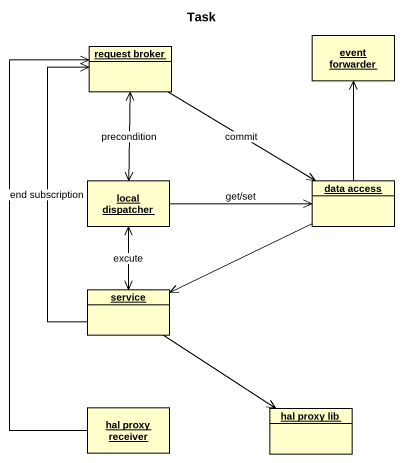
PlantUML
@startuml
title Task
hide circle
hide empty members
object "request broker" as request_broker
object "event forwarder" as event_forwarder
object "local dispatcher" as local_dispatcher
object "data access" as data_access
object service
object "hal proxy receiver" as hal_proxy_receiver
object "hal proxy lib" as hal_proxy_lib
request_broker --> data_access : commit
local_dispatcher <-up-> request_broker : precondition
local_dispatcher -right-> data_access : get/set
data_access -up-> event_forwarder
data_access -left-> service
service -up-> request_broker : end subscription
service <-up-> local_dispatcher : excute
service --> hal_proxy_lib
hal_proxy_receiver -up-> request_broker
@enduml
